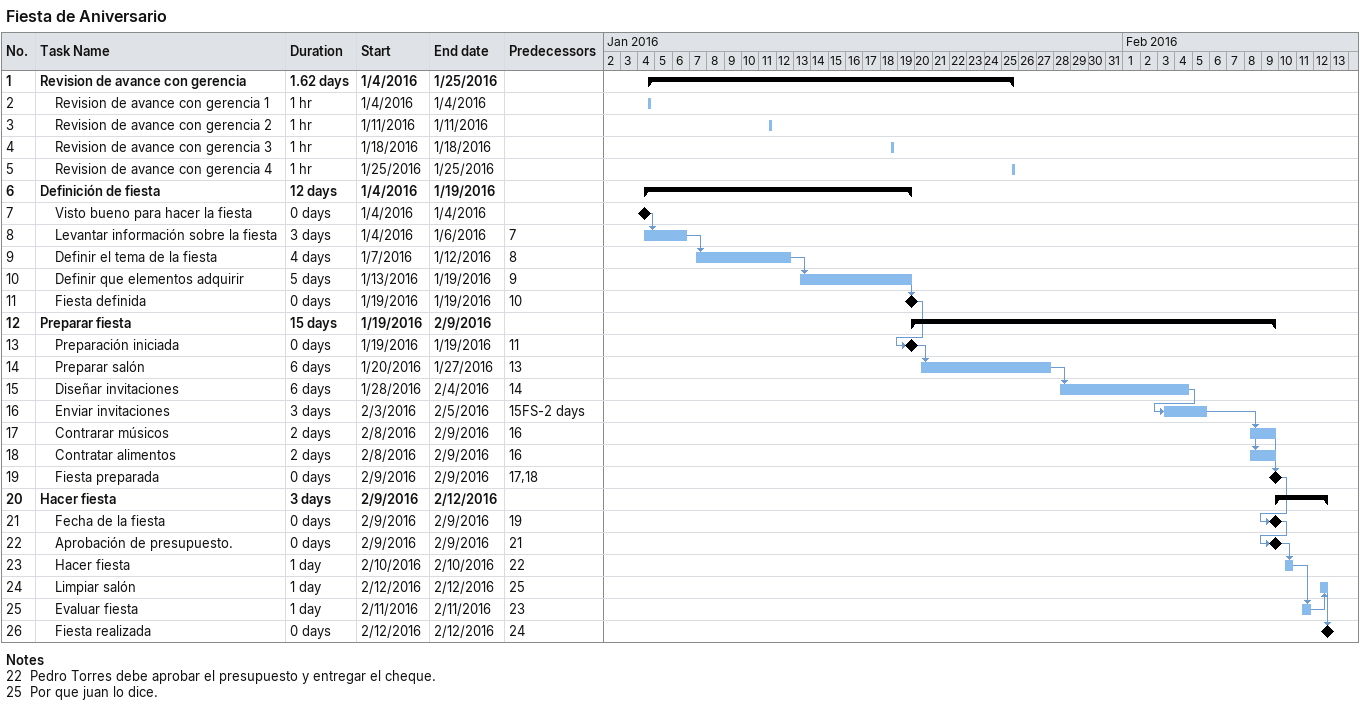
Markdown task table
Fiesta de Aniversario

| ID | Level | Task | Duration | Start | Finish | Predecessors |
|---|---|---|---|---|---|---|
| 1 | 1 | **Revision de avance con gerencia** | 1.62d | 2016-01-04 | 2016-01-25 |  |
| 2 | 2 | Revision de avance con gerencia 1 | 1h | 2016-01-04 | 2016-01-04 |  |
| 3 | 2 | Revision de avance con gerencia 2 | 1h | 2016-01-11 | 2016-01-11 |  |
| 4 | 2 | Revision de avance con gerencia 3 | 1h | 2016-01-18 | 2016-01-18 |  |
| 5 | 2 | Revision de avance con gerencia 4 | 1h | 2016-01-25 | 2016-01-25 |  |
| 6 | 1 | **Definición de fiesta** | 12d | 2016-01-04 | 2016-01-19 |  |
| 7 | 2 | Visto bueno para hacer la fiesta | 0d | 2016-01-04 | 2016-01-04 |  |
| 8 | 2 | Levantar información sobre la fiesta | 3d | 2016-01-04 | 2016-01-06 | 7 |
| 9 | 2 | Definir el tema de la fiesta | 4d | 2016-01-07 | 2016-01-12 | 8 |
| 10 | 2 | Definir que elementos adquirir | 5d | 2016-01-13 | 2016-01-19 | 9 |
| 11 | 2 | Fiesta definida | 0d | 2016-01-19 | 2016-01-19 | 10 |
| 12 | 1 | **Preparar fiesta** | 15d | 2016-01-19 | 2016-02-09 |  |
| 13 | 2 | Preparación iniciada | 0d | 2016-01-19 | 2016-01-19 | 11 |
| 14 | 2 | Preparar salón | 6d | 2016-01-20 | 2016-01-27 | 13 |
| 15 | 2 | Diseñar invitaciones | 6d | 2016-01-28 | 2016-02-04 | 14 |
| 16 | 2 | Enviar invitaciones | 3d | 2016-02-03 | 2016-02-05 | 15FS-2d |
| 17 | 2 | Contrarar músicos | 2d | 2016-02-08 | 2016-02-09 | 16 |
| 18 | 2 | Contratar alimentos | 2d | 2016-02-08 | 2016-02-09 | 16 |
| 19 | 2 | Fiesta preparada | 0d | 2016-02-09 | 2016-02-09 | 17, 18 |
| 20 | 1 | **Hacer fiesta** | 3d | 2016-02-09 | 2016-02-12 |  |
| 21 | 2 | Fecha de la fiesta | 0d | 2016-02-09 | 2016-02-09 | 19 |
| 22 | 2 | Aprobación de presupuesto. | 0d | 2016-02-09 | 2016-02-09 | 21 |
| 23 | 2 | Hacer fiesta | 1d | 2016-02-10 | 2016-02-10 | 22 |
| 24 | 2 | Limpiar salón | 1d | 2016-02-12 | 2016-02-12 | 25 |
| 25 | 2 | Evaluar fiesta | 1d | 2016-02-11 | 2016-02-11 | 23 |
| 26 | 2 | Fiesta realizada | 0d | 2016-02-12 | 2016-02-12 | 24 |

Notes
- 22: Pedro Torres debe aprobar el presupuesto y entregar el cheque.
- 25: Por que juan lo dice.
